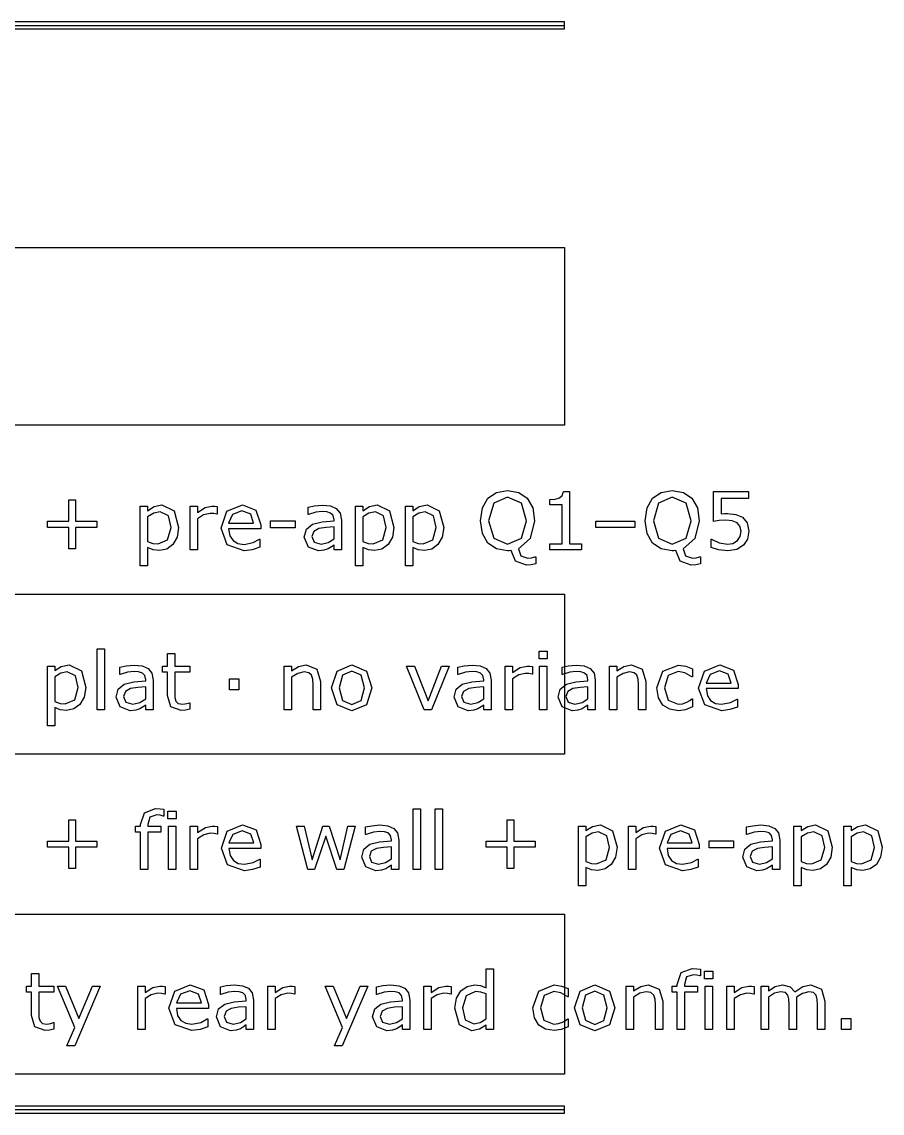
# Model space of a CAD drawing. Extents: x -17 to 192, y 167 to 459.
# Drawn here: x 159 to 184.61, y 201.51 to 234 of the extents above; entities that cross this region are included whole.
import ezdxf

# ---------------------------------------------------------------- set-up
doc = ezdxf.new("R2010")
doc.units = 0

msp = doc.modelspace()

# ---------------------------------------------------------------- linework, layer by layer
at = {"layer": 'Layer 1', "color": 7}
for points in [[(4.762494, 233.997888), (4.762494, 233.786016), (175.153946, 233.786016), (175.153946, 233.997888), (4.762494, 233.997888)], [(4.762494, 233.891952), (175.153946, 233.891952)], [(4.762494, 227.277377), (175.153946, 227.277377), (175.153946, 221.985717), (4.762494, 221.985717), (4.762494, 227.277377)], [(174.297314, 217.857156), (174.15895, 217.832735), (174.020586, 217.824586), (173.695025, 217.936205), (173.562477, 218.253628), (173.507827, 218.247807), (173.457831, 218.245426), (173.125293, 218.305889), (172.87182, 218.481458), (172.710202, 218.763998), (172.654393, 219.146532), (172.710202, 219.525579), (172.872984, 219.813932), (173.126457, 219.98834), (173.457831, 220.048803), (173.791531, 219.987179), (174.04384, 219.813932), (174.205458, 219.529066), (174.262431, 219.146532), (174.132208, 218.611683), (173.784554, 218.30705), (173.847343, 218.10125), (174.058956, 218.027997), (174.17174, 218.043105), (174.265921, 218.06869), (174.297314, 218.06869), (174.297314, 217.857156)], [(175.655368, 218.281555), (174.718217, 218.281555), (174.718217, 218.458289), (175.078659, 218.458289), (175.078659, 219.618681), (174.718217, 219.618681), (174.718217, 219.776811), (174.875184, 219.788427), (175.001922, 219.824471), (175.085636, 219.897723), (175.12168, 220.018646), (175.301901, 220.018646), (175.301901, 218.458278), (175.655368, 218.458278), (175.655368, 218.281555)], [(179.199333, 217.857164), (179.060969, 217.832743), (178.922605, 217.824594), (178.597047, 217.936213), (178.464496, 218.253636), (178.409849, 218.247815), (178.359851, 218.245434), (178.027315, 218.305897), (177.773842, 218.481466), (177.612224, 218.764006), (177.556413, 219.14654), (177.612224, 219.525587), (177.775003, 219.81394), (178.028476, 219.988348), (178.359851, 220.048811), (178.693551, 219.987187), (178.945862, 219.81394), (179.107477, 219.529074), (179.164453, 219.14654), (179.034228, 218.611691), (178.686574, 218.307058), (178.749362, 218.101258), (178.960975, 218.028005), (179.073759, 218.043113), (179.16794, 218.068698), (179.199333, 218.068698), (179.199333, 217.857164)], [(180.642268, 218.83152), (180.598083, 218.600139), (180.47716, 218.414106), (180.277172, 218.288532), (180.009748, 218.245511), (179.73651, 218.275742), (179.51443, 218.346666), (179.51443, 218.592001), (179.530702, 218.592001), (179.753944, 218.48852), (180.005091, 218.44666), (180.164383, 218.469917), (180.302747, 218.551308), (180.379487, 218.671069), (180.406231, 218.832687), (180.374835, 218.98384), (180.289957, 219.08267), (180.142293, 219.144294), (179.949283, 219.162894), (179.751621, 219.148951), (179.588839, 219.121045), (179.588839, 220.012851), (180.630634, 220.012851), (180.630634, 219.809374), (179.813245, 219.809374), (179.813245, 219.348938), (179.915562, 219.355923), (180.006255, 219.358305), (180.252751, 219.333884), (180.446924, 219.250167), (180.591103, 219.085062), (180.642263, 218.831589), (180.642268, 218.83152)], [(161.228361, 218.946629), (160.594679, 218.946629), (160.594679, 218.312948), (160.401668, 218.312948), (160.401668, 218.946629), (159.767987, 218.946629), (159.767987, 219.132666), (160.401668, 219.132666), (160.401668, 219.766347), (160.594679, 219.766347), (160.594679, 219.132666), (161.228361, 219.132666), (161.228361, 218.946629)], [(174.022912, 219.146609), (173.871758, 219.666345), (173.458993, 219.850053), (173.043902, 219.666345), (172.893912, 219.146609), (173.047392, 218.62455), (173.458993, 218.444326), (173.869433, 218.62455), (174.022912, 219.146609), (174.022912, 219.146609)], [(178.924931, 219.146617), (178.773777, 219.666353), (178.361015, 219.850061), (177.945924, 219.666353), (177.795932, 219.146617), (177.949411, 218.624558), (178.361015, 218.444334), (178.771454, 218.624558), (178.924931, 219.146617), (178.924931, 219.146617)], [(163.667742, 218.946629), (163.622398, 218.657112), (163.494498, 218.436196), (163.313113, 218.302484), (163.093361, 218.255975), (162.909651, 218.278068), (162.743381, 218.346666), (162.743381, 217.802514), (162.524791, 217.802514), (162.524791, 219.580311), (162.743381, 219.580311), (162.743381, 219.444273), (162.938718, 219.566359), (163.171262, 219.616355), (163.536355, 219.43846), (163.667742, 218.946629), (163.667742, 218.946629)], [(163.442177, 218.940809), (163.361947, 219.29195), (163.115451, 219.408221), (162.925928, 219.367525), (162.743381, 219.260557), (162.743381, 218.524556), (162.902674, 218.467583), (163.054991, 218.452476), (163.339857, 218.575724), (163.442177, 218.940816), (163.442177, 218.940809)], [(164.818834, 219.341945), (164.807219, 219.341945), (164.711874, 219.358217), (164.603741, 219.364038), (164.408405, 219.318691), (164.22702, 219.203582), (164.22702, 218.281555), (164.008429, 218.281555), (164.008429, 219.580311), (164.22702, 219.580311), (164.22702, 219.388462), (164.456077, 219.536128), (164.659552, 219.580311), (164.742105, 219.576818), (164.818845, 219.566367), (164.818834, 219.341945)], [(166.111777, 218.908252), (165.15486, 218.908252), (165.190904, 218.698964), (165.289736, 218.553623), (165.432749, 218.469906), (165.616459, 218.442003), (165.882722, 218.494325), (166.074569, 218.59897), (166.086184, 218.59897), (166.086184, 218.360612), (165.860616, 218.282709), (165.618772, 218.251316), (165.114151, 218.425724), (164.932766, 218.923367), (165.106012, 219.429149), (165.564122, 219.616347), (165.968749, 219.462868), (166.111764, 219.026848), (166.111777, 218.908252)], [(165.898999, 219.075682), (165.811795, 219.341945), (165.552509, 219.436126), (165.272295, 219.332645), (165.15486, 219.075682), (165.898999, 219.075682)], [(168.510465, 218.281555), (168.293036, 218.281555), (168.293036, 218.419919), (168.213971, 218.364108), (168.118628, 218.308296), (167.993055, 218.264114), (167.826785, 218.245514), (167.52913, 218.361785), (167.407046, 218.658279), (167.469831, 218.896636), (167.651216, 219.040813), (167.936082, 219.11174), (168.293036, 219.139643), (168.293036, 219.173364), (168.266295, 219.296612), (168.191881, 219.373349), (168.080259, 219.409396), (167.944221, 219.418709), (167.752372, 219.395452), (167.533781, 219.330341), (167.522166, 219.330341), (167.522166, 219.552419), (167.707038, 219.590788), (167.945393, 219.611717), (168.18375, 219.58846), (168.360484, 219.51172), (168.472106, 219.373357), (168.510476, 219.162905), (168.510465, 218.281555)], [(170.07432, 218.946629), (170.028973, 218.657112), (169.901077, 218.436196), (169.719692, 218.302484), (169.499937, 218.255975), (169.316229, 218.278068), (169.14996, 218.346666), (169.14996, 217.802514), (168.931369, 217.802514), (168.931369, 219.580311), (169.14996, 219.580311), (169.14996, 219.444273), (169.345296, 219.566359), (169.577841, 219.616355), (169.942934, 219.43846), (170.07432, 218.946629), (170.07432, 218.946629)], [(169.848753, 218.940809), (169.768526, 219.29195), (169.52203, 219.408221), (169.332506, 219.367525), (169.14996, 219.260557), (169.14996, 218.524556), (169.309252, 218.467583), (169.461567, 218.452476), (169.746433, 218.575724), (169.848753, 218.940816), (169.848753, 218.940809)], [(171.557948, 218.946629), (171.512604, 218.657112), (171.384705, 218.436196), (171.20332, 218.302484), (170.983568, 218.255975), (170.799857, 218.278068), (170.633588, 218.346666), (170.633588, 217.802514), (170.414997, 217.802514), (170.414997, 219.580311), (170.633588, 219.580311), (170.633588, 219.444273), (170.828924, 219.566359), (171.061469, 219.616355), (171.426562, 219.43846), (171.557948, 218.946629), (171.557948, 218.946629)], [(171.332381, 218.940809), (171.252154, 219.29195), (171.005658, 219.408221), (170.816134, 219.367525), (170.633588, 219.260557), (170.633588, 218.524556), (170.79288, 218.467583), (170.945198, 218.452476), (171.230064, 218.575724), (171.332381, 218.940816), (171.332381, 218.940809)], [(167.13148, 218.933831), (166.405946, 218.933831), (166.405946, 219.144283), (167.13148, 219.144283), (167.13148, 218.933831)], [(177.244805, 218.946629), (176.086736, 218.946629), (176.086736, 219.132666), (177.244805, 219.132666), (177.244805, 218.946629)], [(168.293036, 218.601304), (168.293036, 218.962909), (168.057004, 218.945473), (167.843065, 218.911755), (167.690747, 218.828038), (167.632613, 218.673397), (167.70005, 218.504802), (167.905851, 218.448991), (168.116303, 218.493174), (168.293036, 218.601309), (168.293036, 218.601304)], [(4.762494, 216.95864), (175.153946, 216.95864), (175.153946, 212.196146), (4.762494, 212.196146), (4.762494, 216.95864)], [(161.465554, 213.519053), (161.246963, 213.519053), (161.246963, 215.328243), (161.465554, 215.328243), (161.465554, 213.519053)], [(164.002606, 213.530681), (163.86773, 213.503937), (163.738669, 213.493486), (163.436361, 213.600457), (163.33288, 213.943457), (163.33288, 214.634114), (163.185214, 214.634114), (163.185214, 214.817822), (163.33288, 214.817822), (163.33288, 215.191056), (163.551471, 215.191056), (163.551471, 214.817822), (164.002606, 214.817822), (164.002606, 214.634114), (163.551471, 214.634114), (163.551471, 214.04229), (163.556127, 213.881833), (163.588684, 213.774865), (163.658447, 213.706264), (163.795647, 213.685336), (163.907269, 213.700443), (163.990983, 213.727185), (164.002598, 213.727185), (164.002606, 213.530681)], [(174.640316, 215.035246), (174.39382, 215.035246), (174.39382, 215.261975), (174.640316, 215.261975), (174.640316, 215.035246)], [(160.903961, 214.184135), (160.858616, 213.894618), (160.730717, 213.673702), (160.549332, 213.53999), (160.32958, 213.493481), (160.14587, 213.515574), (159.9796, 213.584172), (159.9796, 213.04002), (159.76101, 213.04002), (159.76101, 214.817817), (159.9796, 214.817817), (159.9796, 214.681779), (160.174937, 214.803865), (160.407481, 214.853861), (160.772574, 214.675966), (160.903961, 214.184135), (160.903961, 214.184135)], [(162.907325, 213.519053), (162.689896, 213.519053), (162.689896, 213.657417), (162.610833, 213.601606), (162.515488, 213.545794), (162.389914, 213.501612), (162.223648, 213.483012), (161.925992, 213.599283), (161.803905, 213.895777), (161.866694, 214.134134), (162.048076, 214.278311), (162.332942, 214.349238), (162.689896, 214.377141), (162.689896, 214.410862), (162.663155, 214.53411), (162.588741, 214.610847), (162.477118, 214.646894), (162.34108, 214.656207), (162.149234, 214.63295), (161.930641, 214.567839), (161.919025, 214.567839), (161.919025, 214.789917), (162.103898, 214.828286), (162.342255, 214.849215), (162.580613, 214.825958), (162.757346, 214.749218), (162.868966, 214.610855), (162.907336, 214.400403), (162.907325, 213.519053)], [(167.893061, 213.519061), (167.67447, 213.519061), (167.67447, 214.258549), (167.663993, 214.42598), (167.625623, 214.549228), (167.541906, 214.621319), (167.400055, 214.64574), (167.212858, 214.601557), (167.02566, 214.488774), (167.02566, 213.519061), (166.807069, 213.519061), (166.807069, 214.817817), (167.02566, 214.817817), (167.02566, 214.67364), (167.237276, 214.806191), (167.461679, 214.853861), (167.78259, 214.727126), (167.893048, 214.362033), (167.893061, 213.519061)], [(169.420874, 214.167858), (169.258092, 213.666727), (168.822073, 213.483017), (168.383727, 213.666727), (168.22211, 214.167858), (168.383727, 214.668989), (168.822073, 214.853861), (169.258092, 214.668989), (169.420874, 214.167858), (169.420874, 214.167858)], [(171.719566, 214.817817), (171.19402, 213.519061), (170.974265, 213.519061), (170.452203, 214.817817), (170.689399, 214.817817), (171.0917, 213.78416), (171.490511, 214.817817), (171.719566, 214.817817)], [(172.968326, 213.519061), (172.750897, 213.519061), (172.750897, 213.657425), (172.671832, 213.601614), (172.57649, 213.545802), (172.450916, 213.50162), (172.284649, 213.48302), (171.986993, 213.599291), (171.864907, 213.895785), (171.927692, 214.134142), (172.109077, 214.278319), (172.393943, 214.349246), (172.750897, 214.377149), (172.750897, 214.41087), (172.724156, 214.534118), (172.649742, 214.610855), (172.53812, 214.646902), (172.402082, 214.656215), (172.210235, 214.632958), (171.991642, 214.567847), (171.980027, 214.567847), (171.980027, 214.789925), (172.164899, 214.828294), (172.403256, 214.849223), (172.641614, 214.825966), (172.818348, 214.749226), (172.929967, 214.610863), (172.968337, 214.400411), (172.968326, 213.519061)], [(174.199645, 214.579459), (174.18803, 214.579459), (174.092688, 214.595731), (173.984555, 214.601552), (173.789219, 214.556205), (173.607834, 214.441096), (173.607834, 213.519061), (173.389244, 213.519061), (173.389244, 214.817817), (173.607834, 214.817817), (173.607834, 214.625968), (173.836889, 214.773634), (174.040366, 214.817817), (174.122919, 214.814324), (174.199659, 214.803873), (174.199645, 214.579459)], [(174.626362, 213.519061), (174.407772, 213.519061), (174.407772, 214.817817), (174.626362, 214.817817), (174.626362, 213.519061)], [(176.068133, 213.519061), (175.850704, 213.519061), (175.850704, 213.657425), (175.771639, 213.601614), (175.676296, 213.545802), (175.550723, 213.50162), (175.384456, 213.48302), (175.0868, 213.599291), (174.964714, 213.895785), (175.027499, 214.134142), (175.208884, 214.278319), (175.49375, 214.349246), (175.850704, 214.377149), (175.850704, 214.41087), (175.823963, 214.534118), (175.749549, 214.610855), (175.637927, 214.646902), (175.501889, 214.656215), (175.310042, 214.632958), (175.091449, 214.567847), (175.079834, 214.567847), (175.079834, 214.789925), (175.264706, 214.828294), (175.503063, 214.849223), (175.741421, 214.825966), (175.918154, 214.749226), (176.029774, 214.610863), (176.068144, 214.400411), (176.068133, 213.519061)], [(177.575015, 213.519061), (177.356425, 213.519061), (177.356425, 214.258549), (177.345974, 214.42598), (177.307604, 214.549228), (177.223887, 214.621319), (177.082036, 214.64574), (176.894839, 214.601557), (176.707641, 214.488774), (176.707641, 213.519061), (176.48905, 213.519061), (176.48905, 214.817817), (176.707641, 214.817817), (176.707641, 214.67364), (176.919257, 214.806191), (177.14366, 214.853861), (177.464571, 214.727126), (177.575029, 214.362033), (177.575015, 213.519061)], [(178.956327, 213.600452), (178.748198, 213.519061), (178.540071, 213.489994), (178.281949, 213.530689), (178.080798, 213.656261), (177.949411, 213.867877), (177.902903, 214.166694), (178.07731, 214.666663), (178.540071, 214.848048), (178.758664, 214.816655), (178.956327, 214.739916), (178.956327, 214.496907), (178.944711, 214.496907), (178.737747, 214.616668), (178.530784, 214.658525), (178.236616, 214.532951), (178.129645, 214.166694), (178.23429, 213.805088), (178.530784, 213.679517), (178.665658, 213.696953), (178.788906, 213.7423), (178.878436, 213.79346), (178.944711, 213.841133), (178.956327, 213.841133), (178.956327, 213.600452)], [(180.323681, 214.145766), (179.366766, 214.145766), (179.40281, 213.936478), (179.50164, 213.791137), (179.644655, 213.70742), (179.828363, 213.679517), (180.094626, 213.731839), (180.286475, 213.836484), (180.29809, 213.836484), (180.29809, 213.598126), (180.072525, 213.520223), (179.830678, 213.48883), (179.32606, 213.663238), (179.144675, 214.160881), (179.317922, 214.666663), (179.776031, 214.853861), (180.180658, 214.700382), (180.32367, 214.264362), (180.323681, 214.145766)], [(160.678393, 214.178315), (160.598166, 214.529456), (160.35167, 214.645727), (160.162147, 214.605031), (159.9796, 214.498063), (159.9796, 213.762062), (160.138892, 213.705089), (160.29121, 213.689982), (160.576076, 213.81323), (160.678393, 214.178322), (160.678393, 214.178315)], [(165.460654, 214.113203), (165.182765, 214.113203), (165.182765, 214.442252), (165.460654, 214.442252), (165.460654, 214.113203)], [(169.195307, 214.167858), (169.096474, 214.542254), (168.822073, 214.665502), (168.545345, 214.542254), (168.447677, 214.167858), (168.546509, 213.79695), (168.822073, 213.671376), (169.095313, 213.795788), (169.195307, 214.167858), (169.195307, 214.167858)], [(180.110906, 214.313196), (180.023702, 214.579459), (179.764416, 214.67364), (179.484199, 214.570159), (179.366766, 214.313196), (180.110906, 214.313196)], [(162.689896, 213.838802), (162.689896, 214.200407), (162.453864, 214.182971), (162.239925, 214.149253), (162.08761, 214.065536), (162.029473, 213.910895), (162.09691, 213.7423), (162.30271, 213.686489), (162.513162, 213.730672), (162.689896, 213.838807), (162.689896, 213.838802)], [(172.750897, 213.83881), (172.750897, 214.200415), (172.514866, 214.182979), (172.300926, 214.149261), (172.148611, 214.065544), (172.090474, 213.910903), (172.157911, 213.742308), (172.363712, 213.686497), (172.574164, 213.73068), (172.750897, 213.838815), (172.750897, 213.83881)], [(175.850704, 213.83881), (175.850704, 214.200415), (175.614672, 214.182979), (175.400733, 214.149261), (175.248418, 214.065544), (175.190281, 213.910903), (175.257718, 213.742308), (175.463519, 213.686497), (175.673971, 213.73068), (175.850704, 213.838815), (175.850704, 213.83881)], [(163.223584, 210.354143), (163.211968, 210.354143), (163.117788, 210.375071), (163.015468, 210.386687), (162.810829, 210.323901), (162.748043, 210.099495), (162.748043, 210.055312), (163.142206, 210.055312), (163.142206, 209.871604), (162.75502, 209.871604), (162.75502, 208.756567), (162.53643, 208.756567), (162.53643, 209.871615), (162.388763, 209.871615), (162.388763, 210.055323), (162.53643, 210.055323), (162.53643, 210.098344), (162.651537, 210.452973), (162.984075, 210.577385), (163.115462, 210.5704), (163.223594, 210.554128), (163.223584, 210.354143)], [(170.863807, 208.756567), (170.645216, 208.756567), (170.645216, 210.565756), (170.863807, 210.565756), (170.863807, 208.756567)], [(171.517253, 208.756567), (171.298662, 208.756567), (171.298662, 210.565756), (171.517253, 210.565756), (171.517253, 208.756567)], [(161.228361, 209.421641), (160.594679, 209.421641), (160.594679, 208.78796), (160.401668, 208.78796), (160.401668, 209.421641), (159.767987, 209.421641), (159.767987, 209.607678), (160.401668, 209.607678), (160.401668, 210.241359), (160.594679, 210.241359), (160.594679, 209.607678), (161.228361, 209.607678), (161.228361, 209.421641)], [(163.596818, 210.272752), (163.350322, 210.272752), (163.350322, 210.499481), (163.596818, 210.499481), (163.596818, 210.272752)], [(174.276385, 209.421641), (173.642703, 209.421641), (173.642703, 208.78796), (173.449693, 208.78796), (173.449693, 209.421641), (172.816011, 209.421641), (172.816011, 209.607678), (173.449693, 209.607678), (173.449693, 210.241359), (173.642703, 210.241359), (173.642703, 209.607678), (174.276385, 209.607678), (174.276385, 209.421641)], [(163.582864, 208.756567), (163.364273, 208.756567), (163.364273, 210.055323), (163.582864, 210.055323), (163.582864, 208.756567)], [(164.825811, 209.816965), (164.814196, 209.816965), (164.718853, 209.833237), (164.610721, 209.839058), (164.415385, 209.793711), (164.234, 209.678602), (164.234, 208.756567), (164.015409, 208.756567), (164.015409, 210.055323), (164.234, 210.055323), (164.234, 209.863474), (164.463054, 210.01114), (164.666532, 210.055323), (164.749085, 210.05183), (164.825824, 210.041379), (164.825811, 209.816965)], [(166.118754, 209.383272), (165.161837, 209.383272), (165.197881, 209.173984), (165.296711, 209.028643), (165.439726, 208.944926), (165.623436, 208.917023), (165.889697, 208.969345), (166.081546, 209.07399), (166.093161, 209.07399), (166.093161, 208.835632), (165.867593, 208.757729), (165.625749, 208.726336), (165.121128, 208.900744), (164.939743, 209.398387), (165.112989, 209.904169), (165.571099, 210.091367), (165.975726, 209.937888), (166.118741, 209.501868), (166.118754, 209.383272)], [(165.905976, 209.550702), (165.818772, 209.816965), (165.559486, 209.911146), (165.279269, 209.807665), (165.161837, 209.550702), (165.905976, 209.550702)], [(168.920905, 210.055323), (168.582554, 208.756567), (168.38024, 208.756567), (168.04654, 209.757667), (167.715166, 208.756567), (167.514014, 208.756567), (167.172175, 210.055323), (167.400069, 210.055323), (167.638426, 209.049572), (167.962823, 210.055323), (168.143047, 210.055323), (168.475583, 209.049572), (168.70115, 210.055323), (168.920905, 210.055323)], [(170.221987, 208.756567), (170.004558, 208.756567), (170.004558, 208.894931), (169.925492, 208.83912), (169.83015, 208.783308), (169.704576, 208.739126), (169.538307, 208.720526), (169.240651, 208.836797), (169.118567, 209.133291), (169.181353, 209.371648), (169.362737, 209.515825), (169.647603, 209.586752), (170.004558, 209.614655), (170.004558, 209.648376), (169.977816, 209.771624), (169.903402, 209.848361), (169.79178, 209.884408), (169.655742, 209.893721), (169.463893, 209.870464), (169.245302, 209.805353), (169.233687, 209.805353), (169.233687, 210.027431), (169.418559, 210.0658), (169.656914, 210.086729), (169.895272, 210.063472), (170.072005, 209.986732), (170.183627, 209.848369), (170.221997, 209.637917), (170.221987, 208.756567)], [(176.715766, 209.421641), (176.670422, 209.132124), (176.542523, 208.911208), (176.361138, 208.777496), (176.141386, 208.730987), (175.957675, 208.75308), (175.791406, 208.821678), (175.791406, 208.277526), (175.572815, 208.277526), (175.572815, 210.055323), (175.791406, 210.055323), (175.791406, 209.919285), (175.986742, 210.041371), (176.219287, 210.091367), (176.58438, 209.913472), (176.715766, 209.421641), (176.715766, 209.421641)], [(177.866858, 209.816957), (177.855243, 209.816957), (177.759901, 209.833229), (177.651768, 209.83905), (177.456432, 209.793703), (177.275047, 209.678594), (177.275047, 208.756567), (177.056457, 208.756567), (177.056457, 210.055323), (177.275047, 210.055323), (177.275047, 209.863474), (177.504104, 210.01114), (177.707579, 210.055323), (177.790132, 210.05183), (177.866872, 210.041379), (177.866858, 209.816957)], [(179.159801, 209.383264), (178.202884, 209.383264), (178.238928, 209.173976), (178.337761, 209.028635), (178.480773, 208.944918), (178.664484, 208.917015), (178.930747, 208.969337), (179.122593, 209.073982), (179.134208, 209.073982), (179.134208, 208.835624), (178.908641, 208.757721), (178.666796, 208.726328), (178.162175, 208.900736), (177.98079, 209.398379), (178.154037, 209.904161), (178.612146, 210.091359), (179.016773, 209.93788), (179.159788, 209.50186), (179.159801, 209.383264)], [(178.947024, 209.550694), (178.85982, 209.816957), (178.600534, 209.911138), (178.320319, 209.807657), (178.202884, 209.550694), (178.947024, 209.550694)], [(181.55849, 208.756567), (181.341061, 208.756567), (181.341061, 208.894931), (181.261995, 208.83912), (181.166653, 208.783308), (181.041079, 208.739126), (180.87481, 208.720526), (180.577154, 208.836797), (180.45507, 209.133291), (180.517856, 209.371648), (180.699241, 209.515825), (180.984106, 209.586752), (181.341061, 209.614655), (181.341061, 209.648376), (181.314319, 209.771624), (181.239905, 209.848361), (181.128283, 209.884408), (180.992245, 209.893721), (180.800396, 209.870464), (180.581805, 209.805353), (180.57019, 209.805353), (180.57019, 210.027431), (180.755062, 210.0658), (180.993417, 210.086729), (181.231775, 210.063472), (181.408508, 209.986732), (181.52013, 209.848369), (181.5585, 209.637917), (181.55849, 208.756567)], [(183.122345, 209.421641), (183.076998, 209.132124), (182.949101, 208.911208), (182.767716, 208.777496), (182.547961, 208.730987), (182.364253, 208.75308), (182.197984, 208.821678), (182.197984, 208.277526), (181.979394, 208.277526), (181.979394, 210.055323), (182.197984, 210.055323), (182.197984, 209.919285), (182.393321, 210.041371), (182.625865, 210.091367), (182.990958, 209.913472), (183.122345, 209.421641), (183.122345, 209.421641)], [(184.605973, 209.421641), (184.560628, 209.132124), (184.432729, 208.911208), (184.251344, 208.777496), (184.031589, 208.730987), (183.847881, 208.75308), (183.681612, 208.821678), (183.681612, 208.277526), (183.463022, 208.277526), (183.463022, 210.055323), (183.681612, 210.055323), (183.681612, 209.919285), (183.876949, 210.041371), (184.109493, 210.091367), (184.474586, 209.913472), (184.605973, 209.421641), (184.605973, 209.421641)], [(176.490201, 209.415821), (176.409972, 209.766962), (176.163476, 209.883233), (175.973952, 209.842537), (175.791406, 209.735569), (175.791406, 208.999568), (175.950698, 208.942595), (176.103016, 208.927488), (176.387882, 209.050736), (176.490201, 209.415828), (176.490201, 209.415821)], [(180.179504, 209.408843), (179.45397, 209.408843), (179.45397, 209.619295), (180.179504, 209.619295), (180.179504, 209.408843)], [(182.896777, 209.415821), (182.81655, 209.766962), (182.570054, 209.883233), (182.380531, 209.842537), (182.197984, 209.735569), (182.197984, 208.999568), (182.357276, 208.942595), (182.509592, 208.927488), (182.794457, 209.050736), (182.896777, 209.415828), (182.896777, 209.415821)], [(184.380405, 209.415821), (184.300178, 209.766962), (184.053682, 209.883233), (183.864159, 209.842537), (183.681612, 209.735569), (183.681612, 208.999568), (183.840904, 208.942595), (183.993222, 208.927488), (184.278088, 209.050736), (184.380405, 209.415828), (184.380405, 209.415821)], [(170.004558, 209.076316), (170.004558, 209.437921), (169.768526, 209.420485), (169.554587, 209.386767), (169.402269, 209.30305), (169.344135, 209.148409), (169.411572, 208.979814), (169.617372, 208.924003), (169.827824, 208.968186), (170.004558, 209.076321), (170.004558, 209.076316)], [(181.341061, 209.076316), (181.341061, 209.437921), (181.105029, 209.420485), (180.89109, 209.386767), (180.738772, 209.30305), (180.680638, 209.148409), (180.748075, 208.979814), (180.953875, 208.924003), (181.164327, 208.968186), (181.341061, 209.076321), (181.341061, 209.076316)], [(4.762494, 207.433652), (175.153946, 207.433652), (175.153946, 202.671158), (4.762494, 202.671158), (4.762494, 207.433652)], [(173.035763, 203.994073), (172.817173, 203.994073), (172.817173, 204.130111), (172.620675, 204.003376), (172.398595, 203.958029), (172.02885, 204.137088), (171.892812, 204.633567), (171.939321, 204.927736), (172.06722, 205.147491), (172.250928, 205.282365), (172.469521, 205.328873), (172.650904, 205.30678), (172.817173, 205.240505), (172.817173, 205.80326), (173.035763, 205.80326), (173.035763, 203.994073)], [(179.194681, 205.591649), (179.183066, 205.591649), (179.088885, 205.612577), (178.986566, 205.624193), (178.781929, 205.561407), (178.719141, 205.337001), (178.719141, 205.292818), (179.113304, 205.292818), (179.113304, 205.10911), (178.726108, 205.10911), (178.726108, 203.994073), (178.507517, 203.994073), (178.507517, 205.109121), (178.359851, 205.109121), (178.359851, 205.292829), (178.507517, 205.292829), (178.507517, 205.33585), (178.622626, 205.690479), (178.955162, 205.814891), (179.086549, 205.807906), (179.194681, 205.791634), (179.194681, 205.591649)], [(179.567915, 205.510258), (179.321419, 205.510258), (179.321419, 205.736987), (179.567915, 205.736987), (179.567915, 205.510258)], [(159.956346, 204.005688), (159.821472, 203.978944), (159.692409, 203.968493), (159.390101, 204.075464), (159.28662, 204.418464), (159.28662, 205.109121), (159.138957, 205.109121), (159.138957, 205.292829), (159.28662, 205.292829), (159.28662, 205.666063), (159.505211, 205.666063), (159.505211, 205.292829), (159.956346, 205.292829), (159.956346, 205.109121), (159.505211, 205.109121), (159.505211, 204.517296), (159.509868, 204.35684), (159.542425, 204.249872), (159.612187, 204.181271), (159.749387, 204.160342), (159.861009, 204.17545), (159.944726, 204.202191), (159.956341, 204.202191), (159.956346, 204.005688)], [(161.331842, 205.292816), (160.573751, 203.515019), (160.340044, 203.515019), (160.581889, 204.056845), (160.064479, 205.292816), (160.301675, 205.292816), (160.700486, 204.330085), (161.102787, 205.292816), (161.331842, 205.292816)], [(163.265443, 205.054458), (163.253828, 205.054458), (163.158486, 205.07073), (163.050353, 205.076551), (162.855017, 205.031204), (162.673632, 204.916094), (162.673632, 203.994073), (162.455041, 203.994073), (162.455041, 205.292829), (162.673632, 205.292829), (162.673632, 205.10098), (162.902687, 205.248646), (163.106164, 205.292829), (163.188717, 205.289336), (163.265457, 205.278885), (163.265443, 205.054458)], [(164.558386, 204.620764), (163.601469, 204.620764), (163.637513, 204.411476), (163.736343, 204.266136), (163.879358, 204.182419), (164.063068, 204.154516), (164.329329, 204.206837), (164.521178, 204.311483), (164.532793, 204.311483), (164.532793, 204.073125), (164.307226, 203.995221), (164.065378, 203.963829), (163.56076, 204.138236), (163.379375, 204.63588), (163.552622, 205.141662), (164.010731, 205.32886), (164.415358, 205.175381), (164.558373, 204.739361), (164.558386, 204.620764)], [(164.345609, 204.788195), (164.258405, 205.054458), (163.999119, 205.148639), (163.718902, 205.045158), (163.601469, 204.788195), (164.345609, 204.788195)], [(165.898999, 203.994073), (165.68157, 203.994073), (165.68157, 204.132437), (165.602505, 204.076626), (165.507163, 204.020814), (165.381589, 203.976632), (165.215322, 203.958032), (164.917666, 204.074303), (164.79558, 204.370797), (164.858365, 204.609154), (165.03975, 204.753331), (165.324616, 204.824258), (165.68157, 204.852161), (165.68157, 204.885882), (165.654829, 205.00913), (165.580415, 205.085867), (165.468793, 205.121914), (165.332755, 205.131227), (165.140908, 205.10797), (164.922315, 205.042859), (164.9107, 205.042859), (164.9107, 205.264937), (165.095572, 205.303306), (165.333929, 205.324235), (165.572287, 205.300978), (165.74902, 205.224238), (165.86064, 205.085875), (165.89901, 204.875423), (165.898999, 203.994073)], [(167.130318, 205.054471), (167.118703, 205.054471), (167.023361, 205.070743), (166.915228, 205.076564), (166.719892, 205.031217), (166.538507, 204.916108), (166.538507, 203.994073), (166.319917, 203.994073), (166.319917, 205.292829), (166.538507, 205.292829), (166.538507, 205.10098), (166.767562, 205.248646), (166.971039, 205.292829), (167.053592, 205.289336), (167.130332, 205.278885), (167.130318, 205.054471)], [(169.296462, 205.292829), (168.538371, 203.515032), (168.304665, 203.515032), (168.546509, 204.056859), (168.029099, 205.292829), (168.266295, 205.292829), (168.665106, 204.330099), (169.067407, 205.292829), (169.296462, 205.292829)], [(170.545222, 203.994073), (170.327793, 203.994073), (170.327793, 204.132437), (170.248728, 204.076626), (170.153386, 204.020814), (170.027812, 203.976632), (169.861543, 203.958032), (169.563887, 204.074303), (169.441803, 204.370797), (169.504588, 204.609154), (169.685973, 204.753331), (169.970839, 204.824258), (170.327793, 204.852161), (170.327793, 204.885882), (170.301052, 205.00913), (170.226638, 205.085867), (170.115016, 205.121914), (169.978978, 205.131227), (169.787129, 205.10797), (169.568538, 205.042859), (169.556923, 205.042859), (169.556923, 205.264937), (169.741795, 205.303306), (169.98015, 205.324235), (170.218507, 205.300978), (170.395241, 205.224238), (170.506863, 205.085875), (170.545233, 204.875423), (170.545222, 203.994073)], [(171.776541, 205.054471), (171.764926, 205.054471), (171.669584, 205.070743), (171.561451, 205.076564), (171.366115, 205.031217), (171.18473, 204.916108), (171.18473, 203.994073), (170.966126, 203.994073), (170.966126, 205.292829), (171.184717, 205.292829), (171.184717, 205.10098), (171.413772, 205.248646), (171.617247, 205.292829), (171.699802, 205.289336), (171.776541, 205.278885), (171.776541, 205.054471)], [(172.817173, 204.313822), (172.817173, 205.059123), (172.659042, 205.11377), (172.506727, 205.128877), (172.220699, 205.000978), (172.11838, 204.638211), (172.197445, 204.285908), (172.450916, 204.166147), (172.639278, 204.206843), (172.817173, 204.313814), (172.817173, 204.313822)], [(175.263531, 204.075464), (175.055405, 203.994073), (174.847278, 203.965006), (174.589157, 204.005701), (174.388005, 204.131273), (174.256618, 204.342889), (174.21011, 204.641706), (174.384517, 205.141675), (174.847278, 205.32306), (175.065869, 205.291667), (175.263531, 205.214928), (175.263531, 204.971919), (175.251916, 204.971919), (175.044951, 205.09168), (174.837989, 205.133537), (174.54382, 205.007963), (174.436849, 204.641706), (174.541495, 204.2801), (174.837989, 204.154529), (174.972863, 204.171965), (175.096111, 204.217312), (175.18564, 204.268472), (175.251916, 204.316145), (175.263531, 204.316145), (175.263531, 204.075464)], [(176.650655, 204.64287), (176.487876, 204.141739), (176.051856, 203.958029), (175.613511, 204.141739), (175.451893, 204.64287), (175.613511, 205.144001), (176.051856, 205.328873), (176.487876, 205.144001), (176.650655, 204.64287), (176.650655, 204.64287)], [(176.425087, 204.64287), (176.326258, 205.017266), (176.051856, 205.140514), (175.775129, 205.017266), (175.677461, 204.64287), (175.77629, 204.271962), (176.051856, 204.146388), (176.325094, 204.2708), (176.425087, 204.64287), (176.425087, 204.64287)], [(178.074985, 203.994073), (177.856394, 203.994073), (177.856394, 204.733561), (177.845943, 204.900992), (177.807573, 205.02424), (177.723857, 205.096331), (177.582006, 205.120752), (177.394808, 205.076569), (177.20761, 204.963786), (177.20761, 203.994073), (176.98902, 203.994073), (176.98902, 205.292829), (177.20761, 205.292829), (177.20761, 205.148652), (177.419226, 205.281203), (177.64363, 205.328873), (177.96454, 205.202138), (178.074998, 204.837045), (178.074985, 203.994073)], [(180.796909, 205.054471), (180.785294, 205.054471), (180.689951, 205.070743), (180.581819, 205.076564), (180.386482, 205.031217), (180.205097, 204.916108), (180.205097, 203.994073), (179.986507, 203.994073), (179.986507, 205.292829), (180.205097, 205.292829), (180.205097, 205.10098), (180.434155, 205.248646), (180.63763, 205.292829), (180.720182, 205.289336), (180.796922, 205.278885), (180.796909, 205.054471)], [(182.897941, 203.994073), (182.679348, 203.994073), (182.679348, 204.733561), (182.671199, 204.895179), (182.639806, 205.019591), (182.563066, 205.095167), (182.41889, 205.120752), (182.235179, 205.074244), (182.051471, 204.957973), (182.057292, 204.895184), (182.059673, 204.825422), (182.059673, 203.994073), (181.841083, 203.994073), (181.841083, 204.733561), (181.832934, 204.896343), (181.801538, 205.020753), (181.724799, 205.095167), (181.580622, 205.120752), (181.400401, 205.076569), (181.221342, 204.963786), (181.221342, 203.994073), (181.002752, 203.994073), (181.002752, 205.292829), (181.221342, 205.292829), (181.221342, 205.148652), (181.42482, 205.281203), (181.642246, 205.328873), (181.866652, 205.273062), (182.005016, 205.118421), (182.246861, 205.278877), (182.480567, 205.328873), (182.795664, 205.198648), (182.897983, 204.837045), (182.897941, 203.994073)], [(165.68157, 204.313822), (165.68157, 204.675427), (165.445538, 204.657991), (165.231599, 204.624273), (165.079284, 204.540556), (165.021147, 204.385915), (165.088584, 204.21732), (165.294385, 204.161509), (165.504837, 204.205692), (165.68157, 204.313827), (165.68157, 204.313822)], [(170.327793, 204.313822), (170.327793, 204.675427), (170.091761, 204.657991), (169.877822, 204.624273), (169.725505, 204.540556), (169.66737, 204.385915), (169.734807, 204.21732), (169.940608, 204.161509), (170.15106, 204.205692), (170.327793, 204.313827), (170.327793, 204.313822)], [(183.675799, 203.994073), (183.39791, 203.994073), (183.39791, 204.325447), (183.675799, 204.325447), (183.675799, 203.994073)], [(4.762494, 201.718762), (4.762494, 201.50689), (175.153946, 201.50689), (175.153946, 201.718762), (4.762494, 201.718762)], [(4.762494, 201.612826), (175.153946, 201.612826)]]:
    msp.add_lwpolyline(points, dxfattribs=at)
msp.add_lwpolyline([(179.553961, 203.994073), (179.335371, 203.994073), (179.335371, 205.292829), (179.553961, 205.292829), (179.553961, 203.994073)], close=True, dxfattribs=at)

doc.saveas('drawing.dxf')
